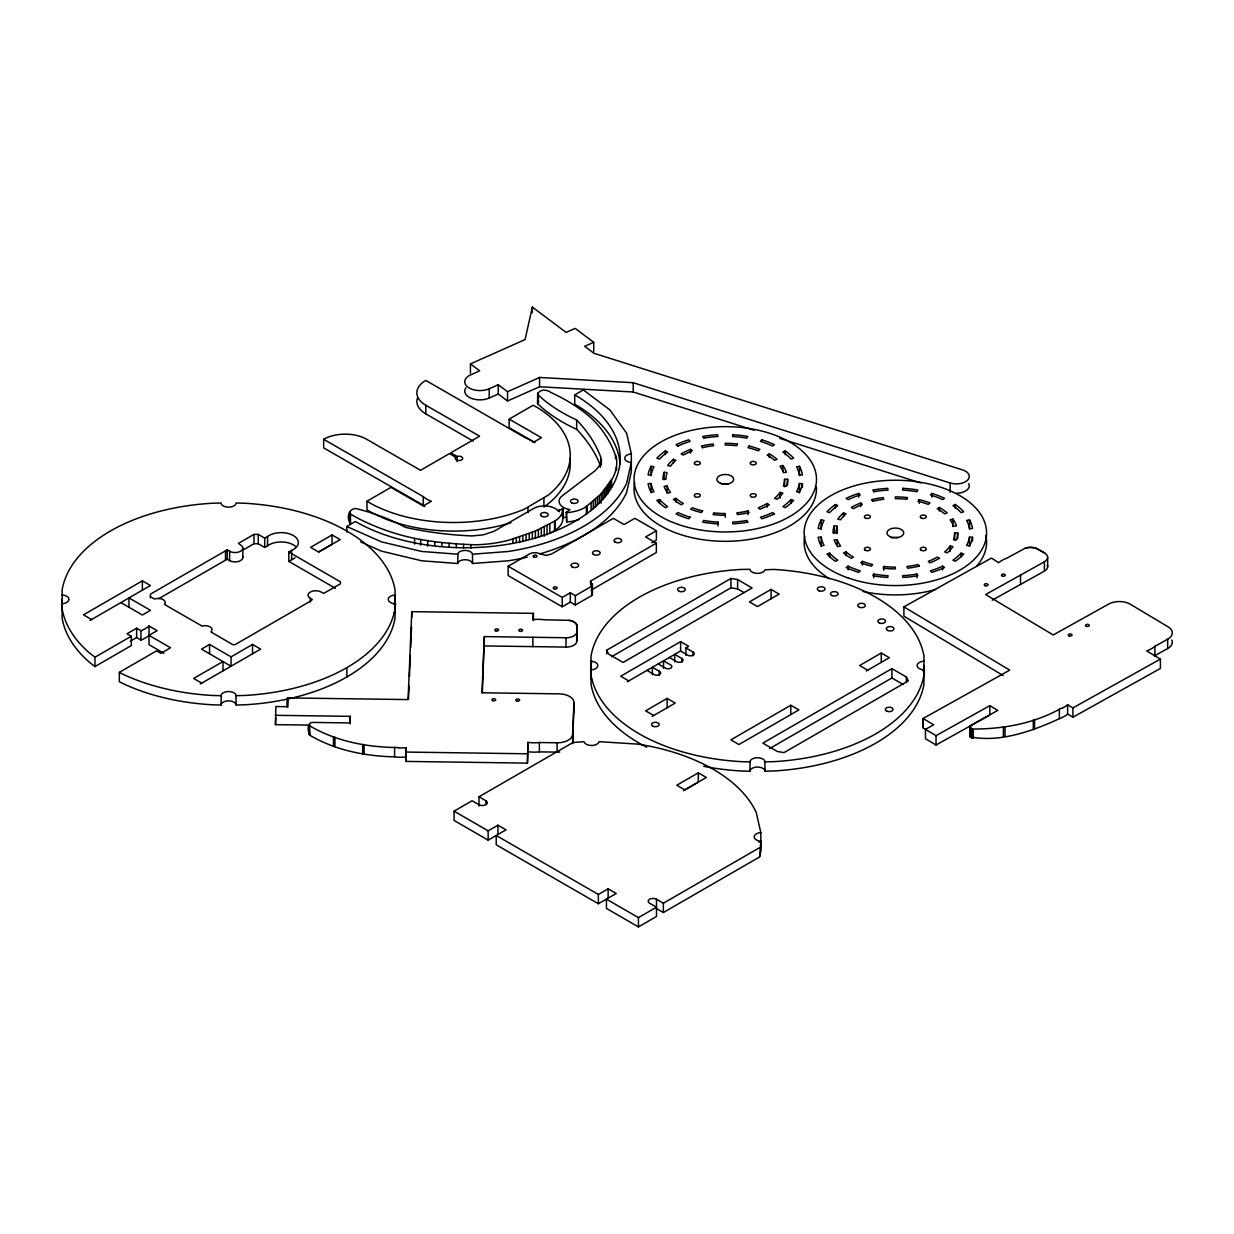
<?xml version="1.0" encoding="UTF-8"?>
<svg xmlns="http://www.w3.org/2000/svg" width="1234" height="1234" viewBox="0 0 1234 1234"><rect width="100%" height="100%" fill="white"/><g stroke="black" fill="none" stroke-linecap="round" stroke-linejoin="round"><path stroke-width="1.5" d="M310.012 725.114L275.475 724.651L275.845 706.542L287.213 706.696L287.584 697.92L408.068 699.585L411.786 611.648L533.397 613.36L533.397 620.841M310.089 735.449C307.528 732.209 306.634 722.044 312.927 722.414L350.009 722.939L350.286 716.337L275.475 715.319M309.148 734.461L309.04 724.543M309.503 734.986L309.148 725.114M309.888 735.31L309.503 725.654M333.488 746.231L333.488 736.899L334.923 737.423L334.923 746.755M350.286 723.803L350.286 716.337M362.673 753.866L362.673 744.518L364.076 744.734L364.076 754.082M398.644 747.881L399.338 747.912A27.163 15.687 0 0 0 406.032 747.665L406.032 756.997A27.194 15.703 0 0 1 394.587 756.858L394.602 747.495C365.465 746.909 335.818 740.986 310.397 726.255M533.397 613.36L532.841 619.607A27.179 15.687 0 0 1 544.271 619.777L569.584 620.347A10.674 6.155 0 0 1 577.234 626.394L577.003 631.7A10.736 6.201 0 0 1 566.005 637.747L484.345 636.59L481.97 692.783L559.172 693.863A15.209 8.777 0 0 1 573.995 702.856L572.669 734.23A15.209 8.777 0 0 1 557.089 742.791L539.366 742.529A27.179 15.687 0 0 1 527.936 742.374L527.458 763.121L405.847 761.409L406.032 747.665M411.786 617.247L411.786 611.648M482.371 692.752L484.345 636.59M527.458 763.121L527.936 742.374M532.872 646.616L532.872 637.284M559.742 752.03A15.209 8.777 0 0 1 557.089 752.123L539.366 751.876L539.366 742.529M557.089 752.123L557.089 742.791M484.345 645.922L566.005 647.079L566.005 637.747M572.669 734.23L572.669 743.562L573.995 702.856M566.005 647.079A10.736 6.201 0 0 0 576.571 642.636L577.234 626.394M651.768 542.744L656.395 540.076L656.395 530.728L634.893 518.326L624.096 524.558L613.344 518.357L551.49 554.051L546.199 555.439L540.014 553.85A7.605 4.381 0 0 0 529.263 554.081L508.161 566.236L508.161 575.584L562.21 606.773L570.293 602.115L575.368 605.03L591.718 595.575L591.718 593.06M591.117 590.13L656.349 552.493L656.334 543.161L591.101 580.798C588.417 582.772 594.433 584.237 591.718 586.227L575.368 595.683L575.368 605.03M992.259 600.171L1044.38 571.126L1044.38 561.794A10.736 6.201 0 0 0 1044.643 553.017L1038.257 549.207A10.674 6.155 0 0 0 1025.423 548.097L1006.944 558.107A27.179 15.687 0 0 0 998.722 562.689L991.411 558.077L903.905 606.866L903.905 616.198L1003.134 675.522M925.469 729.371L925.469 738.703L936.035 745.028L989.822 714.98L989.822 705.647L936.035 735.68L925.469 729.371L933.66 724.805L923.094 718.496L1009.736 670.139L903.905 606.866M936.035 745.028L936.035 735.68M1044.38 561.794L985.611 594.541L1053.234 634.97L1108.78 604.012A15.209 8.777 0 0 1 1130.282 604.228L1168.027 626.795A15.209 8.777 0 0 1 1167.657 639.212L1154.901 646.323A27.179 15.687 0 0 1 1146.679 650.904L1160.407 659.11L1160.407 668.442L1072.901 717.232L1067.611 714.07A27.194 15.703 0 0 1 1059.404 718.666C1032.889 730.991 998.923 743.069 970.047 736.713L970.479 725.715L997.766 710.398L989.822 705.647M970.047 736.713L970.248 726.024M970.402 737.253L970.479 725.715M971.004 737.716L971.004 728.368L969.924 726.811M971.775 738.071L971.004 728.368M972.685 738.287L972.685 728.955L971.775 728.723M973.348 738.364L972.685 728.955M1003.396 736.328L1003.396 726.996L1005.047 726.764L1005.047 736.112M1020.533 584.422L1020.533 575.075M1033.29 729.68L1033.29 720.347L1034.539 719.931L1034.539 729.263M1047.651 566.776L1047.651 557.429M1059.374 718.651L1059.374 709.319C1033.382 723.479 1003.443 728.955 974.058 729.016M1067.611 714.07L1067.611 704.737L1072.901 707.9L1072.901 717.232M1154.361 656.102A27.194 15.703 0 0 0 1154.901 655.655L1154.901 646.323M1154.901 655.655L1167.657 648.544L1167.657 639.212M923.047 727.798L923.094 718.496L923.094 727.829L926.117 729.633M275.475 724.651L275.768 717.633M405.847 761.409L406.032 756.997M408.469 699.369L409.04 685.981M409.441 676.417L410.336 655.393M410.66 647.742L411.554 626.718M577.003 641.032L577.234 635.741A10.674 6.155 0 0 0 576.941 634.137M149.021 635.356L157.104 630.682L149.021 626.024A27.179 15.687 0 0 1 140.938 630.682L136.635 628.199L126.994 633.767L131.298 636.25L131.298 645.583L94.956 666.576L89.511 662.334A167.253 96.561 0 0 1 62.132 618.157L62.132 589.883A167.253 96.561 0 0 1 212.186 503.256L221.04 502.994L221.241 503.919A7.605 4.396 0 0 0 228.583 507.174A7.605 4.396 0 0 0 235.925 503.919L236.141 502.994L244.98 503.256A167.253 96.561 0 0 1 395.034 589.883L395.034 618.157A167.253 96.561 0 0 1 244.98 704.784L236.141 705.046L235.925 704.12A7.605 4.396 0 0 0 228.583 700.866A7.605 4.396 0 0 0 221.241 704.12L221.04 705.046L212.186 704.784A167.253 96.561 0 0 1 122.475 683.327L119.343 681.692L119.343 672.36L156.579 650.858L160.883 653.341L170.523 647.773L149.021 635.356A27.179 15.687 0 0 1 140.938 640.03L136.635 637.546L130.218 641.248M61.7 604.321L62.132 599.215M646.693 747.218A167.253 96.561 0 0 1 591.04 684.346L591.04 656.072A167.253 96.561 0 0 1 741.094 569.445L749.902 569.306A7.605 4.396 0 0 0 757.059 573.363A7.605 4.396 0 0 0 764.957 569.799L773.872 569.445A167.253 96.561 0 0 1 923.942 656.072L923.942 684.346A167.253 96.561 0 0 1 773.872 770.972L765.034 771.235L764.833 770.309A7.605 4.396 0 0 0 757.491 767.054A7.605 4.396 0 0 0 750.149 770.309L749.933 771.235L741.094 770.972A167.253 96.561 0 0 1 703.719 766.314M566.19 512.388L566.668 512.604A29.693 17.153 0 0 0 586.412 506.511L601.097 493.816L612.82 477.805A89.959 51.936 0 0 0 616.337 457.706C610.938 441.741 601.59 426.686 588.587 415.796A187.229 108.098 0 0 0 551.151 392.582C547.14 389.497 539.69 388.695 537.5 394.325A166.96 96.391 0 0 0 576.648 419.961A234.63 135.462 0 0 1 600.634 456.842C602.747 462.179 598.49 467.671 594.649 471.079L562.118 495.945A15.209 8.777 0 0 0 568.566 509.364L569.877 509.565L566.19 512.388L566.668 521.936A29.693 17.153 0 0 0 579.224 519.452M349.5 512.095L350.194 513.776L354.79 516.583A187.229 108.098 0 0 0 399.831 534.754C424.45 541.618 450.132 543.901 475.599 544.796A89.959 51.936 0 0 0 509.549 539.983L535.386 531.067L555.115 520.887A29.693 17.153 0 0 0 562.827 508.763L558.061 511.015L557.537 510.29A15.209 8.777 0 0 0 533.612 508.485L493.955 531.299L483.45 534.831L471.928 535.942A234.63 135.462 0 0 1 405.323 527.35A166.96 96.391 0 0 0 355.886 508.547C348.42 508.346 346.029 519.098 350.857 523.555M717.957 522.105L717.664 523.848A77.541 44.779 0 0 1 702.748 522.136L703.642 520.47A74.503 43.02 0 0 0 717.957 522.105L717.957 525.838M593.724 351.597L593.724 342.312L575.167 328.398L566.128 332.409L532.363 307.096L525.052 339.597L470.432 363.891L470.432 373.177M221.04 705.046L221.241 694.788A7.605 4.396 0 0 1 228.583 691.534A7.605 4.396 0 0 1 235.925 694.788L236.141 705.046M749.933 771.235L750.149 760.977A7.605 4.396 0 0 1 757.491 757.722A7.605 4.396 0 0 1 764.833 760.977L765.034 771.235M655.485 908.085A4.859 2.807 0 0 1 656.488 908.533L663.368 912.512L759.589 856.967L760.807 841.233A7.605 4.396 0 0 1 754.205 836.883A7.605 4.396 0 0 1 760.807 832.534L756.226 812.419A167.253 96.561 0 0 0 637.963 744.133L599.076 741.665A7.605 4.396 0 0 1 591.533 745.475A7.605 4.396 0 0 1 583.99 741.665L573.023 742.498L479.023 796.763L479.023 806.049M759.589 856.967L761.054 850.519L761.054 841.233M883.775 566.468L883.189 568.195A62.348 35.987 0 0 0 895.344 568.889L895.344 567.131A59.294 34.243 0 0 1 883.775 566.468L883.775 570.216M600.14 464.894A234.63 135.462 0 0 0 576.648 429.309A166.96 96.391 0 0 1 537.5 403.657L538.734 401.713M360.652 541.927L381.429 551.135L421.766 560.791L457.583 563.506L458.092 553.094A7.543 4.35 0 0 1 466.051 550.457A7.543 4.35 0 0 1 472.529 554.205L508.346 551.475A167.253 96.561 0 0 0 626.625 483.188L631.33 462.534A7.558 4.365 0 0 1 624.759 458.2A7.558 4.365 0 0 1 631.33 453.865L626.625 433.211L609.904 409.919L583.327 389.913L574.736 394.88A155.098 89.542 0 0 1 574.736 521.519A155.098 89.542 0 0 1 355.392 521.519L346.785 526.486L346.785 532.07M457.583 563.506L458.092 562.411A7.543 4.35 0 0 1 466.051 559.758A7.543 4.35 0 0 1 472.529 563.506L508.346 560.791A167.253 96.561 0 0 0 527.211 557.166M873.718 574.057L872.839 575.738A77.541 44.779 0 0 0 887.74 577.45L888.048 575.707A74.503 43.02 0 0 1 873.718 574.057L873.718 577.79M349.746 520.856L349.5 522.013M919.207 499.647L918.034 501.266A59.294 34.243 0 0 1 928.292 504.428L929.989 502.963A62.348 35.987 0 0 0 919.207 499.647L919.207 503.379M931.901 493.415L930.467 494.957A74.503 43.02 0 0 1 942.622 499.647L944.55 498.289A77.541 44.779 0 0 0 931.901 493.415L931.901 497.148M862.396 561.362L860.715 562.827A62.348 35.987 0 0 0 871.497 566.144L872.654 564.524A59.294 34.243 0 0 1 862.396 561.362L862.396 565.095M424.943 506.557A27.179 15.672 0 0 1 423.262 505.215L323.663 447.896L323.647 439.304L423.247 496.608A27.179 15.672 0 0 0 431.345 501.266L423.262 505.94L390.977 487.353L366.992 501.22L371.866 504.089A120.33 69.366 0 0 0 524.265 509.241L548.59 494.896A120.315 69.351 0 0 0 536.697 407.158L533.181 405.246L509.164 419.113L509.164 427.72L534.985 442.574M549.809 524.064L549.809 533.412L555.115 530.234A29.693 17.153 0 0 0 562.827 518.095L562.827 508.763M848.082 566.144L846.154 567.501A77.541 44.779 0 0 0 858.787 572.375L860.221 570.833A74.503 43.02 0 0 1 848.082 566.144L848.082 569.877M90.02 620.409L150.44 585.518L142.357 580.859L83.48 614.841L91.563 619.514M291.64 550.395L288.802 552.03L288.802 561.377L291.64 559.727L291.64 550.395A17.168 9.918 0 0 0 293.322 535.525A17.168 9.918 0 0 0 267.562 536.497L264.724 538.132L258.23 534.384L253.988 534.384L238.455 543.361L240.553 544.934A7.743 4.473 0 0 1 240.553 551.259A7.743 4.473 0 0 1 229.617 551.259L227.195 549.855L150.394 594.186L150.394 597.935M158.739 598.706L227.195 559.203L229.617 560.591A7.743 4.473 0 0 0 238.964 561.3A7.743 4.473 0 0 0 242.558 556.272M243.113 549.994L253.988 543.716L258.23 543.716L264.724 547.464L267.562 545.829A17.168 9.918 0 0 1 296.237 547.109M94.956 666.576L94.956 657.228L131.298 636.25M332.069 534.939L310.567 547.356L318.65 552.014L340.198 539.628L332.069 534.939L332.069 544.271L318.835 551.922M209.564 644.457L201.481 649.115L231.067 666.206L231.067 656.874L209.564 644.457L209.564 653.789M231.067 656.874L252.538 644.472L260.621 649.13L200.186 684.037M769.353 453.85L767.193 455.084A59.294 34.243 0 0 1 774.566 460.282L777.096 459.31A62.348 35.987 0 0 0 769.353 453.85L769.353 457.583M656.395 530.728L645.598 536.96L656.334 543.161M508.161 566.236L562.21 597.426L570.293 592.767L575.368 595.683M606.681 650.21L730.929 578.468L737.608 579.579L752.108 587.955L623.093 662.442L608.578 654.066L606.681 650.21L606.681 653.943M611.648 656.673L730.929 587.816L737.608 588.911L744.056 592.629M685.903 655.393L685.903 647.927L688.695 646.308L680.613 641.649L620.671 676.247L628.769 680.906M771.065 589.42L749.439 601.899L757.522 606.573L779.163 594.078L771.065 589.42L771.065 598.752M627.335 681.739L680.613 650.981L680.613 641.649M939.429 507.452L937.285 508.686A59.294 34.243 0 0 1 944.658 513.868L947.188 512.897A62.348 35.987 0 0 0 939.429 507.452L939.429 511.184M454.066 811.17L488.14 830.837L497.934 825.176L506.017 829.85L488.14 840.123L454.066 820.456L454.066 811.17L472.144 800.743L479.023 804.707A4.859 2.807 0 0 0 485.903 804.707A4.859 2.807 0 0 0 485.903 800.743L479.023 796.763M652.231 716.352L675.214 703.087L667.131 698.413L645.613 710.83L653.712 715.504M790.793 705.262L730.867 739.86L738.95 744.534L798.876 709.92L790.793 705.262L790.793 714.594M866.283 671.018L889.344 657.691L881.261 653.033L859.635 665.512L867.718 670.185M698.305 772.823L676.803 785.24L684.855 789.899L706.357 777.482L698.305 772.823L698.305 782.109L683.42 790.701M891.889 668.643L762.859 743.13L777.374 751.506L784.053 752.617L908.301 680.875L906.388 677.019L891.889 668.643L891.889 677.975L769.476 748.652M598.367 894.465L608.146 888.819L616.229 893.493L598.367 903.751L496.222 844.796L496.222 835.511L598.367 894.465L598.367 903.751M638.441 917.618L606.449 899.139L606.449 908.425L638.441 926.904L638.441 917.618L656.488 907.191L649.608 903.226A4.859 2.807 0 0 1 649.608 899.247A4.859 2.807 0 0 1 656.488 899.247L663.368 903.226L759.589 847.681M638.441 926.904L656.488 916.476L656.488 899.247M1072.901 707.9L1160.407 659.11M1062.489 708.023L1063.214 707.653A27.163 15.687 0 0 0 1067.611 704.737M785.21 450.904L782.865 452.014A74.503 43.02 0 0 1 790.979 459.017L793.647 458.2A77.541 44.779 0 0 0 785.21 450.904L785.21 454.636M955.286 504.49L952.941 505.601A74.503 43.02 0 0 1 961.055 512.619L963.739 511.786A77.541 44.779 0 0 0 955.286 504.49L955.286 508.223M470.432 363.891L479.702 370.848L470.663 374.858A15.209 8.777 0 0 0 467.902 387.168A15.209 8.777 0 0 0 489.219 388.772L498.258 384.746L507.544 391.702L507.544 400.988L539.582 386.751L633.212 391.996L754.128 430.25M593.724 342.312L584.685 346.322L593.955 353.279L962.582 469.907A12.911 7.45 0 0 1 968.767 474.365L969.276 476.293A12.911 7.45 0 0 1 950.165 482.988L633.212 382.71L539.582 377.465L507.544 391.702M465.897 387.754A15.209 8.777 0 0 0 470.709 398.073A15.209 8.777 0 0 0 489.219 398.058L498.258 394.032L507.544 400.988M509.164 419.113L541.433 437.684L533.366 442.358A27.179 15.672 0 0 0 525.268 437.7L425.761 380.427A30.418 17.538 0 0 0 425.792 405.23L479.594 436.188L450.718 452.863L457.151 456.472A3.748 2.159 0 0 1 460.899 456.503L462.256 457.305A3.748 2.159 0 0 1 458.94 460.529A3.748 2.159 0 0 1 455.747 457.259L449.423 453.603L420.547 470.293L366.668 439.273A30.418 17.538 0 0 0 323.647 439.304M675.954 498.32L673.425 499.292A62.348 35.987 0 0 0 681.183 504.752L683.327 503.503A59.294 34.243 0 0 1 675.954 498.32L675.954 502.053M846.046 551.922L843.516 552.894A62.348 35.987 0 0 0 851.259 558.339L853.419 557.105A59.294 34.243 0 0 1 846.046 551.922L846.046 555.655M659.558 499.569L656.874 500.402A77.541 44.779 0 0 0 665.327 507.698L667.671 506.588A74.503 43.02 0 0 1 659.558 499.569L659.558 503.318M829.634 553.171L826.965 554.004A77.541 44.779 0 0 0 835.403 561.3L837.747 560.19A74.503 43.02 0 0 1 829.634 553.171L829.634 556.904M782.865 465.526L780.058 466.205A59.294 34.243 0 0 1 783.42 472.622L786.413 472.283A62.348 35.987 0 0 0 782.865 465.526L782.865 471.126M952.941 519.128L950.134 519.792A59.294 34.243 0 0 1 953.512 526.224L956.489 525.869A62.348 35.987 0 0 0 952.941 519.128L952.941 526.594M799.478 466.298L796.562 466.807A74.503 43.02 0 0 1 799.416 475.09L802.439 474.905A77.541 44.779 0 0 0 799.478 466.298L799.478 475.645M969.554 519.9L966.638 520.409A74.503 43.02 0 0 1 969.492 528.676L972.515 528.507A77.541 44.779 0 0 0 969.554 519.9L969.554 529.232M667.1 485.98L664.123 486.319A62.348 35.987 0 0 0 667.671 493.076L670.478 492.397A59.294 34.243 0 0 1 667.1 485.98L667.1 493.446M837.192 539.582L834.199 539.921A62.348 35.987 0 0 0 837.747 546.662L840.555 545.999A59.294 34.243 0 0 1 837.192 539.582L837.192 545.181M924.374 661.177L922.708 661.316A7.605 4.396 0 0 0 917.14 665.589A7.605 4.396 0 0 0 922.847 669.8L924.374 669.908L923.942 675.013A167.253 96.561 0 0 1 773.872 761.64L765.034 761.887M922.708 670.648L924.374 670.509L923.942 665.419M395.466 594.989L393.877 595.112A7.605 4.396 0 0 0 388.247 599.354A7.605 4.396 0 0 0 393.877 603.596L395.466 603.719L395.034 608.809A167.253 96.561 0 0 1 244.98 695.452L236.141 695.698M393.877 604.444L395.466 604.321L395.034 599.215A167.253 96.561 0 0 0 394.417 596.084M651.12 483.512L648.097 483.682A77.541 44.779 0 0 0 651.058 492.289L653.974 491.78A74.503 43.02 0 0 1 651.12 483.512L651.12 492.86M821.196 537.114L818.173 537.284A77.541 44.779 0 0 0 821.134 545.891L824.05 545.382A74.503 43.02 0 0 1 821.196 537.114L821.196 546.446M590.592 661.177L590.855 661.162A7.605 4.396 0 0 1 597.827 665.327A7.605 4.396 0 0 1 591.58 669.861L590.592 669.892L591.04 675.013A167.253 96.561 0 0 0 741.094 761.64L749.933 761.887M590.855 670.509L591.04 665.419A167.253 96.561 0 0 1 591.657 662.272M590.592 679.224L591.58 679.194M787.601 479.301A62.348 35.987 0 0 1 786.413 486.319L783.42 485.98A59.294 34.243 0 0 0 784.562 479.301L787.601 479.301L787.601 484.9M957.692 532.903A62.348 35.987 0 0 1 956.489 539.921L953.512 539.582A59.294 34.243 0 0 0 954.653 532.903L957.692 532.903L957.692 538.502M405.847 752.061L527.458 753.789M221.04 695.698L212.186 695.452A167.253 96.561 0 0 1 122.475 673.995L119.343 672.36M394.602 756.843C365.465 756.241 335.818 750.334 310.397 735.603M802.439 483.682A77.541 44.779 0 0 1 799.478 492.289L796.562 491.78A74.503 43.02 0 0 0 799.416 483.512L802.439 483.682L802.439 487.43M972.515 537.284A77.541 44.779 0 0 1 969.554 545.891L966.638 545.382A74.503 43.02 0 0 0 969.492 537.114L972.515 537.284L972.515 541.016M457.583 554.189L421.766 551.475L381.429 541.834L346.785 526.486M393.877 612.928L395.466 613.051M61.7 594.989L63.304 595.112A7.605 4.396 0 0 1 68.934 599.354A7.605 4.396 0 0 1 63.304 603.596L61.7 603.719L62.132 608.809A167.253 96.561 0 0 0 89.511 653.002L94.956 657.228M664.123 472.283L667.1 472.622A59.294 34.243 0 0 0 665.959 479.301L662.92 479.301A62.348 35.987 0 0 1 664.123 472.283L664.123 479.748M837.192 526.224A59.294 34.243 0 0 0 836.05 532.903L833.012 532.903A62.348 35.987 0 0 1 834.199 525.869L837.192 526.224L837.192 533.69M651.058 466.298L653.974 466.807A74.503 43.02 0 0 0 651.12 475.09L648.097 474.905A77.541 44.779 0 0 1 651.058 466.298L651.058 475.645M821.134 519.9L824.05 520.409A74.503 43.02 0 0 0 821.196 528.676L818.173 528.507A77.541 44.779 0 0 1 821.134 519.9L821.134 529.232M780.058 492.397L782.865 493.076A62.348 35.987 0 0 1 777.096 499.292L774.566 498.32A59.294 34.243 0 0 0 780.058 492.397L780.058 497.996M950.134 545.999L952.941 546.662A62.348 35.987 0 0 1 947.188 552.894L944.658 551.922A59.294 34.243 0 0 0 950.134 545.999L950.134 551.598M790.979 499.569L793.647 500.402A77.541 44.779 0 0 1 785.21 507.698L782.865 506.588A74.503 43.02 0 0 0 790.979 499.569L790.979 503.318M961.055 553.171L963.739 554.004A77.541 44.779 0 0 1 955.286 561.3L952.941 560.19A74.503 43.02 0 0 0 961.055 553.171L961.055 556.904M779.78 438.363L920.857 483.003M843.516 512.897L846.046 513.868A59.294 34.243 0 0 0 840.555 519.792L837.747 519.128A62.348 35.987 0 0 1 843.516 512.897L843.516 516.63M673.425 459.31L675.954 460.282A59.294 34.243 0 0 0 670.478 466.205L667.671 465.526A62.348 35.987 0 0 1 673.425 459.31L673.425 463.043M835.403 504.49L837.747 505.601A74.503 43.02 0 0 0 829.634 512.619L826.965 511.786A77.541 44.779 0 0 1 835.403 504.49L835.403 508.223M665.327 450.904L667.671 452.014A74.503 43.02 0 0 0 659.558 459.017L656.874 458.2A77.541 44.779 0 0 1 665.327 450.904L665.327 454.636M685.903 647.927L693.23 652.138A3.825 2.206 0 0 1 693.307 655.069A3.825 2.206 0 0 1 688.31 655.485L680.505 651.028M674.72 661.84L674.72 654.375L682.063 658.601A3.825 2.206 0 0 1 682.124 661.517A3.825 2.206 0 0 1 677.127 661.933L669.337 657.491M1044.643 553.017L1035.912 548.343A10.736 6.201 0 0 0 1025.176 548.235M652.354 674.767L652.354 667.286L659.851 671.62A3.825 2.206 0 0 1 659.588 674.535A3.825 2.206 0 0 1 654.56 674.767L646.986 670.401M417.339 398.397A30.418 17.538 0 0 0 425.792 413.837L473.085 441.047M767.193 503.503L769.353 504.752A62.348 35.987 0 0 1 759.897 509.226L758.216 507.76A59.294 34.243 0 0 0 767.193 503.503L767.193 507.236M891.889 677.975L903.165 684.5M562.827 518.095L562.396 508.516M288.802 552.03L340.445 581.846L340.445 583.805L323.663 593.446L321.256 592.042A7.743 4.473 0 0 0 310.305 592.042A7.743 4.473 0 0 0 310.305 598.367L310.305 602.099M288.802 561.377L335.447 588.309M310.305 598.367L312.341 599.539L310.999 600.804L234.984 644.688L232.902 644.703L210.906 631.916L211.646 631.068A6.988 4.041 0 0 0 209.734 626.718A6.988 4.041 0 0 0 202.052 626.07L164.415 604.413A7.018 4.057 0 0 0 163.027 599.539A7.018 4.057 0 0 0 154.528 599.061L150.394 596.67M120.886 602.593L142.388 615.01L150.471 610.336L128.968 597.919L128.968 607.251M163.906 653.28L149.021 644.688L149.021 626.024M201.744 683.127L193.661 678.453L222.984 661.532L222.984 670.88M658.154 663.938L665.789 668.334A3.825 2.206 0 0 0 670.818 668.057A3.825 2.206 0 0 0 670.987 665.141L663.537 660.838L663.537 668.304M942.622 566.144L944.55 567.501A77.541 44.779 0 0 1 931.901 572.375L930.467 570.833A74.503 43.02 0 0 0 942.622 566.144L942.622 569.877M860.715 502.963L862.396 504.428A59.294 34.243 0 0 0 853.419 508.686L851.259 507.452A62.348 35.987 0 0 1 860.715 502.963L860.715 506.696M690.624 449.377L692.32 450.826A59.294 34.243 0 0 0 683.327 455.084L681.183 453.85A62.348 35.987 0 0 1 690.624 449.377L690.624 453.109M858.787 493.415L860.221 494.957A74.503 43.02 0 0 0 848.082 499.647L846.154 498.289A77.541 44.779 0 0 1 858.787 493.415L858.787 497.148M747.958 510.938L749.115 512.557A62.348 35.987 0 0 1 737.423 514.593L736.837 512.881A59.294 34.243 0 0 0 747.958 510.938L747.958 514.671M916.97 574.057L917.865 575.738A77.541 44.779 0 0 1 902.949 577.45L902.656 575.707A74.503 43.02 0 0 0 916.97 574.057L916.97 577.79M968.767 483.651L969.276 485.579A12.911 7.45 0 0 1 956.659 493.199M577.003 631.7L576.648 624.82A10.736 6.201 0 0 0 569.244 620.332M592.428 584.7L592.428 594.587M592.197 584.176L592.197 595.112M591.718 583.713L591.718 595.575M591.101 580.798L591.101 584.53M590.639 581.26L590.639 584.993M576.941 626.394L576.941 635.726M570.293 592.767L570.293 602.115M562.21 597.426L562.21 606.773M543.916 498.382L543.916 506.989L548.59 503.487A120.315 69.351 0 0 0 569.877 458.4M528.029 507.483L528.044 512.65M457.058 456.518L457.058 461.67M425.792 405.23L425.792 413.837M423.247 496.608L423.262 505.215M366.992 501.22L366.992 509.827L371.866 512.681A120.33 69.366 0 0 0 379.362 516.367M969.492 537.114L969.492 546.446M954.653 532.903L954.653 540.369M950.165 482.988L950.165 492.273M906.388 677.019L906.388 682.618M881.261 653.033L881.261 662.365M834.199 525.869L834.199 533.35M799.416 483.512L799.416 492.86M784.562 479.301L784.562 486.767M760.807 832.534L760.807 841.819A7.605 4.396 0 0 0 758.895 842.112M737.608 579.579L737.608 588.911M730.929 578.468L730.929 587.816M725.268 517.277L725.268 513.529A59.294 34.243 0 0 1 713.699 512.881L713.098 514.593A62.348 35.987 0 0 0 725.268 515.288M693.092 652.076L693.092 655.809M681.908 658.524L681.908 662.257M667.131 698.413L667.131 707.761M663.368 903.226L663.368 912.512M659.141 671.219L659.141 674.952M633.212 382.71L633.212 391.996M631.33 453.865L631.33 471.835L626.625 492.505A167.253 96.561 0 0 1 539.968 553.85M615.504 454.991L615.504 458.724M611.617 479.872L611.617 487.337M610.367 481.923L610.367 487.523M609.041 483.959L609.041 491.425M608.146 888.819L608.146 898.105M607.622 485.965L607.622 493.446M606.125 487.97L606.125 495.436M604.537 489.944L604.537 497.41M602.855 491.888L602.855 499.354M601.374 458.955L601.374 464.555M601.066 461.285L601.066 465.017M601.097 493.816L601.097 503.148M600.341 463.598L600.341 467.331M599.261 495.713L599.261 503.179M597.349 497.58L597.349 505.045M595.343 499.431L595.343 506.896M593.276 501.235L593.276 508.716M591.117 503.025L591.117 510.49M586.921 506.141L586.921 513.606M586.721 506.279L586.721 513.745M586.412 506.511L586.412 513.976M576.648 419.961L576.648 429.309M574.736 394.88L574.736 404.197A155.098 89.542 0 0 1 620.023 463.922M566.668 512.604L566.668 521.936M555.115 520.887L555.115 530.234M554.76 521.103L554.76 530.435M554.575 521.242L554.575 530.574M547.048 525.545L547.048 534.877M544.225 526.995L544.225 536.327M541.34 528.383L541.34 535.849M539.582 377.465L539.582 386.751M538.332 392.844L538.332 402.176M538.394 529.741L538.394 537.206M537.993 393.322L537.993 402.654M537.716 393.816L537.5 403.657M535.386 531.067L535.386 538.533M532.363 307.096L532.363 312.665M532.332 532.332L532.332 537.931M529.216 533.566L529.216 539.165M526.054 534.738L526.054 540.338M522.846 535.88L522.846 541.479M519.591 536.975L519.591 542.574M516.29 538.024L516.29 541.757M512.928 539.011L512.928 542.744M498.258 384.746L498.258 394.032M497.934 825.176L497.934 834.477M489.219 388.772L489.219 398.058M488.14 830.837L488.14 840.123M485.903 800.743L485.903 804.46M472.529 554.205L472.529 563.506M470.802 544.703L470.802 548.436M463.537 544.333L463.537 548.066M456.302 543.824L456.302 547.572M449.083 543.222L449.083 546.955M441.911 542.482L441.911 546.215M434.769 541.618L434.769 545.351M427.674 540.646L427.674 546.246M420.64 539.551L420.64 545.15M414.562 538.487L414.562 544.086M350.502 514.007L350.502 523.339M350.194 513.776L350.194 523.108M349.947 513.514L349.947 522.846M349.746 511.524L349.731 522.584M346.862 667.64L346.862 676.972M267.562 536.497L267.562 545.829M264.724 538.132L264.724 547.464M258.23 534.384L258.23 543.716M253.988 534.384L253.988 543.716M252.538 644.472L252.538 653.804M242.82 548.097L242.82 557.429M229.617 551.259L229.617 560.591M227.195 549.855L227.195 559.203M225.513 550.796L225.513 560.128M142.357 580.859L142.357 590.191M140.938 630.682L140.938 640.03M136.635 628.199L136.635 637.546M816.445 487.014A91.239 52.676 0 0 1 721.366 541.263A91.239 52.676 0 0 1 634.646 482.509M721.689 484.252A8.391 4.843 0 0 1 728.106 484.083M985.827 535.463A91.239 52.676 0 0 1 977.097 565.619M935.542 589.513A91.239 52.676 0 0 1 863.044 591.487M829.664 578.792A91.239 52.676 0 0 1 804.738 536.111M891.781 537.854A8.391 4.843 0 0 1 898.198 537.669M295.034 557.737A17.168 9.918 0 0 1 291.64 559.727M1062.335 707.9A27.179 15.456 -0.5 0 1 1059.235 709.18M1171.853 640.107A15.209 8.777 0 0 1 1167.657 648.544M1047.342 565.157A10.736 6.201 0 0 1 1044.38 571.126M398.412 747.681A27.179 15.425 0.2 0 1 394.679 747.326M539.366 751.876A27.194 15.703 0 0 1 527.936 751.707M573.579 709.92A15.209 8.777 0 0 1 573.995 712.188M510.969 522.676A120.33 69.366 0 0 1 380.92 517.061M565.11 517.57A15.209 8.777 0 0 1 562.288 515.966M559.203 511.786A15.209 8.777 0 0 1 559.172 509.488M616.337 467.054A89.959 51.936 0 0 1 616.676 469.938M732.857 434.738L732.564 436.497A74.503 43.02 0 0 1 746.894 438.132L747.773 436.45A77.541 44.779 0 0 0 732.857 434.738M902.949 488.34L902.656 490.083A74.503 43.02 0 0 1 916.97 491.734L917.865 490.052A77.541 44.779 0 0 0 902.949 488.34M737.423 443.993L736.837 445.721A59.294 34.243 0 0 0 725.268 445.058L725.268 443.314A62.348 35.987 0 0 1 737.423 443.993M907.514 497.595L906.913 499.323A59.294 34.243 0 0 0 895.344 498.659L895.344 496.901A62.348 35.987 0 0 1 907.514 497.595M702.578 510.938L701.406 512.557A62.348 35.987 0 0 1 690.624 509.226L692.32 507.76A59.294 34.243 0 0 0 702.578 510.938M749.115 446.045L747.958 447.664A59.294 34.243 0 0 1 758.216 450.826L759.897 449.377A62.348 35.987 0 0 0 749.115 446.045M690.145 517.231L688.711 518.789A77.541 44.779 0 0 1 676.062 513.915L677.99 512.557A74.503 43.02 0 0 0 690.145 517.231M761.825 439.813L760.391 441.371A74.503 43.02 0 0 1 772.53 446.045L774.458 444.687A77.541 44.779 0 0 0 761.825 439.813M939.429 558.339L937.285 557.105A59.294 34.243 0 0 1 928.292 561.362L929.989 562.827A62.348 35.987 0 0 0 939.429 558.339M677.99 446.045L676.062 444.687A77.541 44.779 0 0 1 688.711 439.813L690.145 441.371A74.503 43.02 0 0 0 677.99 446.045M774.458 513.915L772.53 512.557A74.503 43.02 0 0 1 760.391 517.231L761.825 518.789A77.541 44.779 0 0 0 774.458 513.915M872.654 501.266L871.497 499.647A62.348 35.987 0 0 1 883.189 497.595L883.775 499.323A59.294 34.243 0 0 0 872.654 501.266M919.207 566.144L918.034 564.524A59.294 34.243 0 0 1 906.913 566.468L907.514 568.195A62.348 35.987 0 0 0 919.207 566.144M702.578 447.664L701.406 446.045A62.348 35.987 0 0 1 713.098 443.993L713.699 445.721A59.294 34.243 0 0 0 702.578 447.664M873.718 491.734L872.839 490.052A77.541 44.779 0 0 1 887.74 488.34L888.048 490.083A74.503 43.02 0 0 0 873.718 491.734M703.642 438.132L702.748 436.45A77.541 44.779 0 0 1 717.664 434.738L717.957 436.497A74.503 43.02 0 0 0 703.642 438.132M747.773 522.136L746.894 520.47A74.503 43.02 0 0 1 732.564 522.105L732.857 523.848A77.541 44.779 0 0 0 747.773 522.136M287.584 707.252L287.584 697.92L287.599 707.221M678.206 524.419A91.239 52.676 0 0 0 816.476 480.257A91.239 52.676 0 0 0 681.106 433.211A91.239 52.676 0 0 0 678.206 524.419M720.471 483.281A8.391 4.843 0 0 0 733.628 479.702A8.391 4.843 0 0 0 721.689 474.92A8.391 4.843 0 0 0 720.471 483.281M695.174 464.416A3.039 1.758 0 0 0 700.249 463.598A3.039 1.758 0 0 0 696.5 461.47A3.039 1.758 0 0 0 695.174 464.416M695.174 496.685A3.039 1.758 0 0 0 700.249 495.883A3.039 1.758 0 0 0 696.5 493.754A3.039 1.758 0 0 0 695.174 496.685M751.09 496.685A3.039 1.758 0 0 0 756.164 495.883A3.039 1.758 0 0 0 752.401 493.754A3.039 1.758 0 0 0 751.09 496.685M751.09 464.416A3.039 1.758 0 0 0 756.164 463.598A3.039 1.758 0 0 0 752.401 461.47A3.039 1.758 0 0 0 751.09 464.416M848.298 578.021A91.239 52.676 0 0 0 986.568 533.859A91.239 52.676 0 0 0 851.182 486.813A91.239 52.676 0 0 0 848.298 578.021M890.562 536.883A8.391 4.843 0 0 0 903.704 533.304A8.391 4.843 0 0 0 891.781 528.507A8.391 4.843 0 0 0 890.562 536.883M865.265 518.002A3.039 1.758 0 0 0 870.34 517.2A3.039 1.758 0 0 0 866.576 515.072A3.039 1.758 0 0 0 865.265 518.002M865.265 550.287A3.039 1.758 0 0 0 870.34 549.469A3.039 1.758 0 0 0 866.576 547.341A3.039 1.758 0 0 0 865.265 550.287M921.166 550.287A3.039 1.758 0 0 0 926.24 549.469A3.039 1.758 0 0 0 922.492 547.341A3.039 1.758 0 0 0 921.166 550.287M921.166 518.002A3.039 1.758 0 0 0 926.24 517.2A3.039 1.758 0 0 0 922.492 515.072A3.039 1.758 0 0 0 921.166 518.002M1069.122 635.926A1.882 1.095 0 0 0 1072.022 635.063A1.882 1.095 0 0 0 1069.261 634.045A1.882 1.095 0 0 0 1069.122 635.926M1086.352 626.332A1.882 1.095 0 0 0 1089.252 625.453A1.882 1.095 0 0 0 1086.491 624.45A1.882 1.095 0 0 0 1086.352 626.332M985.133 585.718A1.882 1.095 0 0 0 988.018 584.839A1.882 1.095 0 0 0 985.272 583.821A1.882 1.095 0 0 0 985.133 585.718M1002.363 576.093A1.882 1.095 0 0 0 1005.263 575.229A1.882 1.095 0 0 0 1002.502 574.211A1.882 1.095 0 0 0 1002.363 576.093M492.767 700.665A1.882 1.095 0 0 0 495.682 699.801A1.882 1.095 0 0 0 492.937 698.783A1.882 1.095 0 0 0 492.767 700.665M516.707 701.005A1.882 1.095 0 0 0 519.607 700.141A1.882 1.095 0 0 0 516.876 699.123A1.882 1.095 0 0 0 516.707 701.005M495.729 630.867A1.882 1.095 0 0 0 498.629 630.019A1.882 1.095 0 0 0 495.883 628.985A1.882 1.095 0 0 0 495.729 630.867M519.684 631.206A1.882 1.095 0 0 0 522.584 630.358A1.882 1.095 0 0 0 519.838 629.325A1.882 1.095 0 0 0 519.684 631.206M614.948 541.988A3.825 2.206 0 0 0 621.473 541.279A3.825 2.206 0 0 0 617.139 538.379A3.825 2.206 0 0 0 614.948 541.988M593.431 554.39A3.825 2.206 0 0 0 599.955 553.68A3.825 2.206 0 0 0 595.621 550.78A3.825 2.206 0 0 0 593.431 554.39M571.928 566.807A3.825 2.206 0 0 0 578.453 566.082A3.825 2.206 0 0 0 574.118 563.182A3.825 2.206 0 0 0 571.928 566.807M554.22 588.896A1.944 1.126 0 0 0 557.136 587.924A1.944 1.126 0 0 0 554.22 586.952A1.944 1.126 0 0 0 554.22 588.896M534.075 557.166A1.944 1.126 0 0 0 536.991 556.195A1.944 1.126 0 0 0 534.075 555.223A1.944 1.126 0 0 0 534.075 557.166M541.664 516.259A3.825 2.206 0 0 0 548.066 515.257A3.825 2.206 0 0 0 543.361 512.557A3.825 2.206 0 0 0 541.664 516.259M571.944 502.978A3.825 2.206 0 0 0 578.067 501.498A3.825 2.206 0 0 0 572.777 499.184A3.825 2.206 0 0 0 571.944 502.978M887.246 711.355A3.825 2.206 0 0 0 893 709.442A3.825 2.206 0 0 0 887.261 707.514A3.825 2.206 0 0 0 887.246 711.355M679.533 591.425A3.825 2.206 0 0 0 685.286 589.528A3.825 2.206 0 0 0 679.548 587.6A3.825 2.206 0 0 0 679.533 591.425M879.364 622.939A3.825 2.206 0 0 0 885.518 621.504A3.825 2.206 0 0 0 880.305 619.144A3.825 2.206 0 0 0 879.364 622.939M887.554 630.42A3.825 2.206 0 0 0 893.863 629.232A3.825 2.206 0 0 0 888.943 626.671A3.825 2.206 0 0 0 887.554 630.42M819.098 590.824A3.825 2.206 0 0 0 825.006 589.081A3.825 2.206 0 0 0 819.438 586.998A3.825 2.206 0 0 0 819.098 590.824M831.994 595.575A3.825 2.206 0 0 0 838.087 594.078A3.825 2.206 0 0 0 832.78 591.78A3.825 2.206 0 0 0 831.994 595.575M859.62 607.375A3.81 2.19 0 0 0 865.327 605.478A3.81 2.19 0 0 0 859.62 603.58A3.81 2.19 0 0 0 859.62 607.375M653.434 726.425A3.825 2.206 0 0 0 659.172 724.512A3.825 2.206 0 0 0 653.434 722.6A3.825 2.206 0 0 0 653.434 726.425"/></g></svg>
